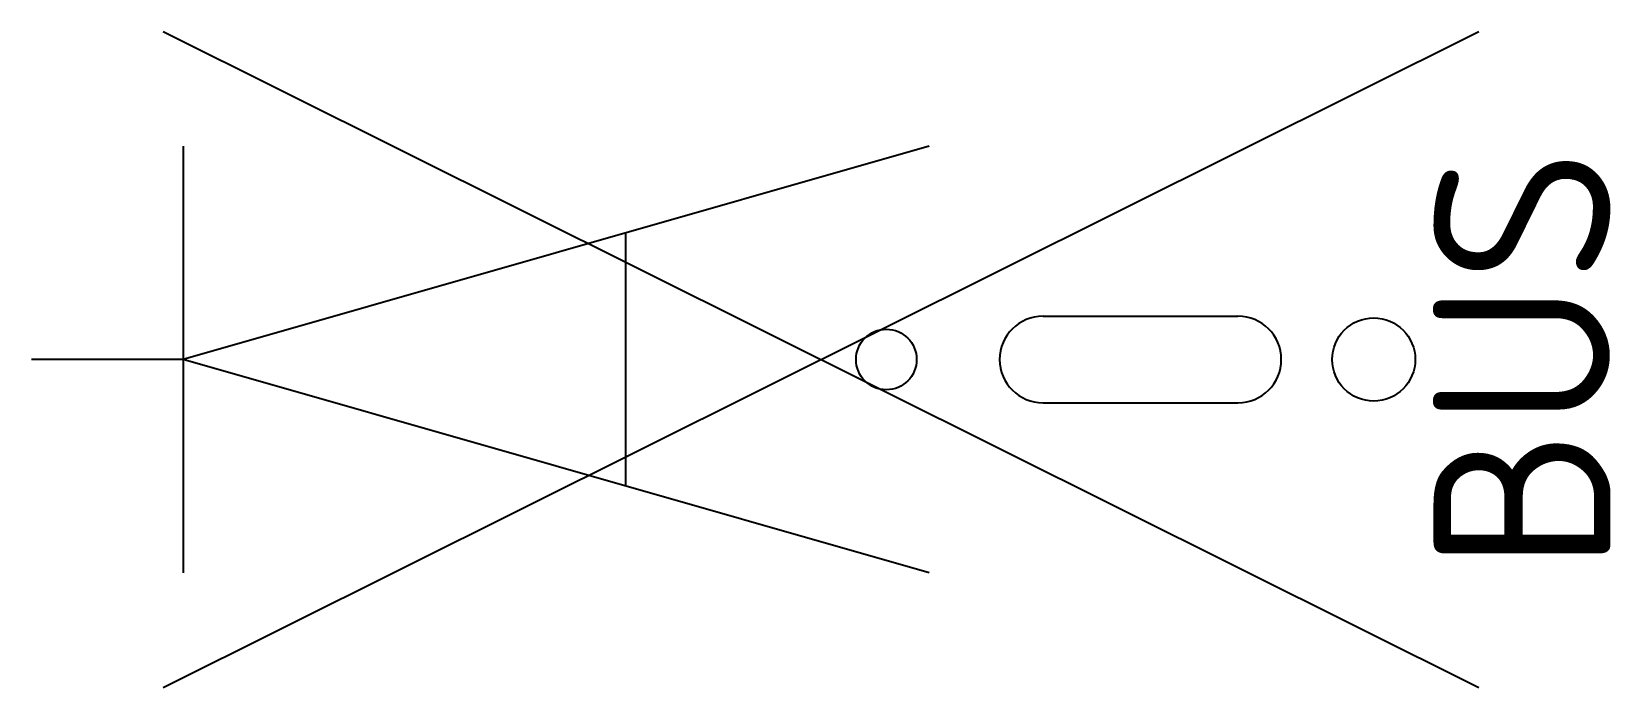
# Model space of a CAD drawing. Header units: metres. Extents: x 0 to 15.6, y -3.2 to 3.2.
import ezdxf
from ezdxf.enums import TextEntityAlignment as Align

# ---------------------------------------------------------------- set-up
doc = ezdxf.new("R2010")
doc.units = ezdxf.units.M
doc.styles.add('NLCS-ISO', font='NLCS-ISO.ttf')

msp = doc.modelspace()

# ---------------------------------------------------------------- linework, layer by layer
for p, q in [((1.301, 3.245), (14.316, -3.245)), ((1.301, -3.245), (14.316, 3.245)), ((8.878, 2.11), (1.499, 0)), ((1.499, 2.11), (1.499, -2.11)), ((5.878, -1.252), (5.878, 1.252)), ((10.005, 0.429), (11.933, 0.429)), ((1.499, 0), (0, 0)), ((8.878, -2.11), (1.499, 0)), ((10.005, -0.429), (11.933, -0.429))]:
    msp.add_line(p, q)
for centre, radius in [((13.276, 0), 0.411), ((8.455, 0), 0.3)]:
    msp.add_circle(centre, radius)
for centre, start, end in [((10.005, 0), 90, 270), ((11.933, 0), 270, 90)]:
    msp.add_arc(centre, 0.429, start, end)

# ---------------------------------------------------------------- texts
at = {"style": 'NLCS-ISO'}
msp.add_text('BUS', height=1.75, rotation=90, dxfattribs=at).set_placement((14.742, -0.007), align=Align.MIDDLE_CENTER)

doc.saveas('drawing.dxf')
